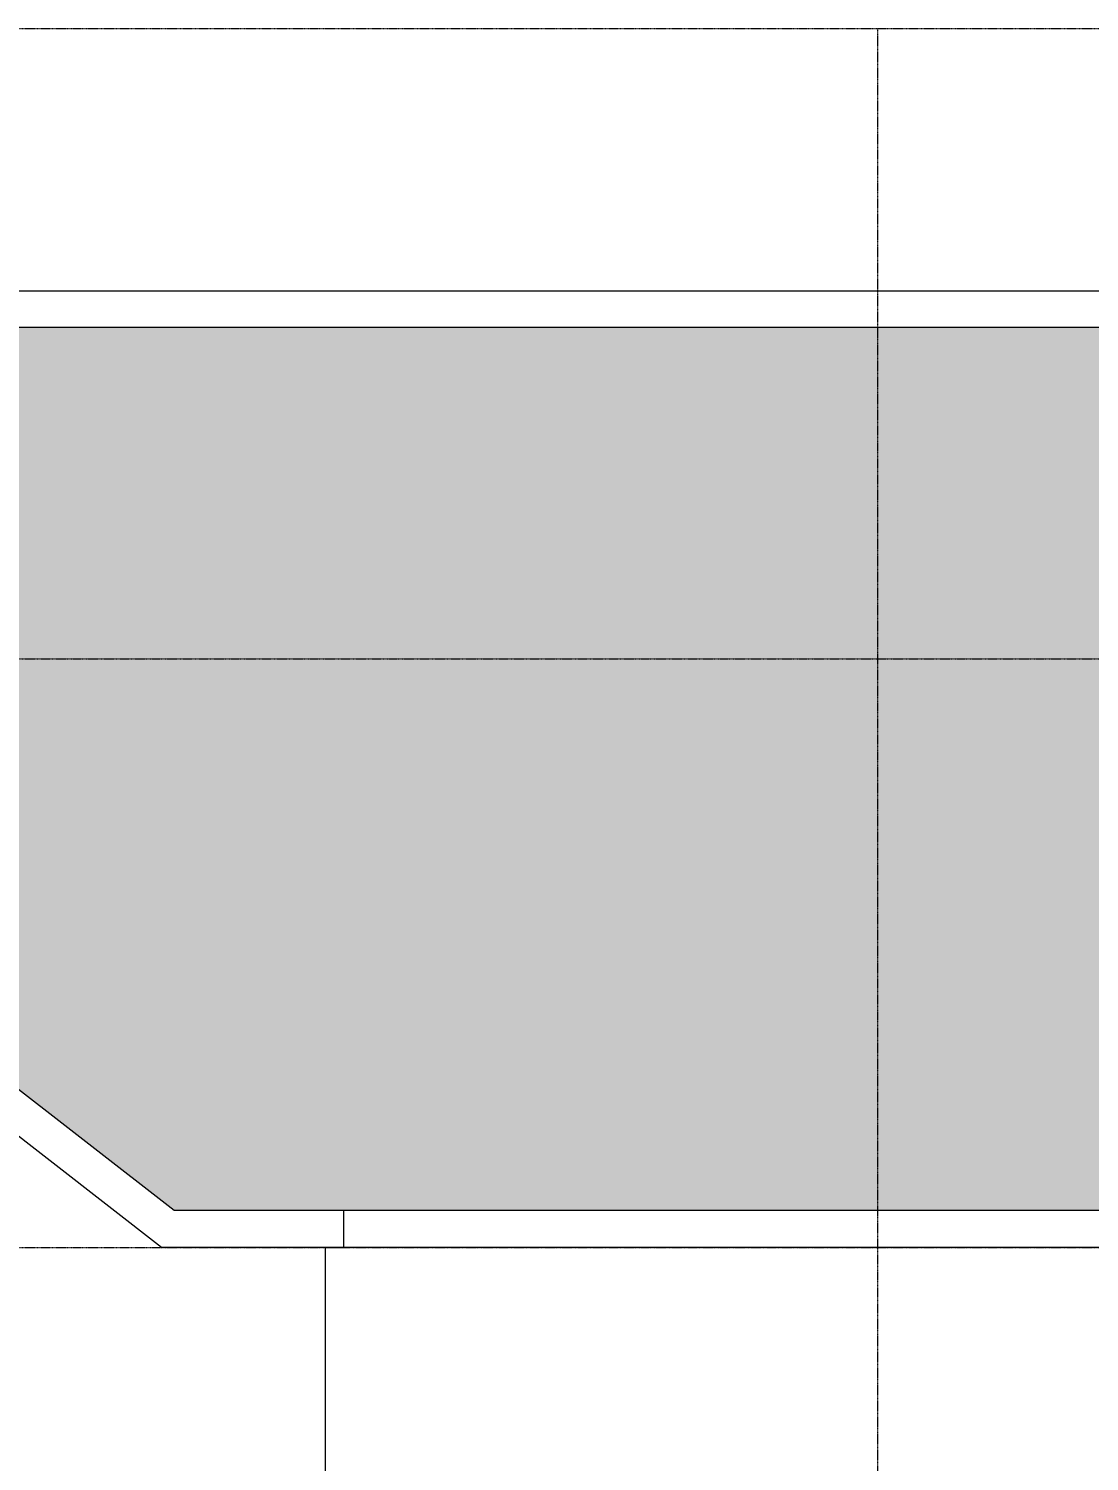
# Model space of a CAD drawing. Extents: x -79995 to 347433, y -157641 to 104789.
# Drawn here: x 5592 to 8473, y -18826 to -14932 of the extents above; entities that cross this region are included whole.
import ezdxf

# ---------------------------------------------------------------- set-up
doc = ezdxf.new("R2010")
doc.units = 0
doc.linetypes.add('ACAD_ISO10W100', pattern=[18, 12, -3, 0, -3])
doc.layers.get('DEFPOINTS').update_dxf_attribs({"linetype": 'CONTINUOUS'})
doc.layers.add('DIM', color=1, linetype='CONTINUOUS')
doc.layers.add('HATCHNGOI', color=22, linetype='CONTINUOUS')
doc.layers.add('NET-THAY', color=2, linetype='CONTINUOUS', lineweight=13)
doc.layers.add('TRUC', color=24, linetype='CONTINUOUS', lineweight=0)
doc.styles.add('HEL-CONDENSE', font='')
doc.styles.get('HEL-CONDENSE').set_extended_font_data('VNI-Helve-Condense')
doc.dimstyles.new('D100', dxfattribs={"dimtxt": 225, "dimasz": 1.199999999999999, "dimexe": 100, "dimexo": 0, "dimgap": 50, "dimtad": 1, "dimdec": 0, "dimzin": 13, "dimdsep": 46, "dimtxsty": 'HEL-CONDENSE', "dimblk": 'D50', "dimcen": 0, "dimclrd": 1, "dimclre": 1, "dimclrt": 7, "dimadec": 0, "dimazin": 0, "dimtfac": 1, "dimtdec": 0, "dimtmove": 0, "dimatfit": 3, "dimldrblk": 'D50', "dimfxl": 1, "dimtolj": 1, "dimtzin": 13, "dimarcsym": 0})

# ---------------------------------------------------------------- blocks, each defined once
blk = doc.blocks.new('D50')
at = {"layer": 'DIM'}
blk.add_hatch(color=256, dxfattribs=at).paths.add_polyline_path([(25, 0, 1), (-25, 0, 1)])
blk.add_line((25, 0), (99.99999999999818, 0), dxfattribs=at)
blk.add_circle((0, 0), 25, dxfattribs=at)
blk = doc.blocks.new('*D750')
at = {"layer": 'DEFPOINTS', "color": 0, "linetype": 'Continuous', "transparency": 16777216}
for p in [(14749.60591302835, -15744.24493837211), (18040.1898589286, -17635.4706538782), (8198.452336088752, -18144.24493837211), (19670.33513281844, -18144.24493837211), (20848.45233608875, -18144.24493837211)]:
    blk.add_point(p, dxfattribs=at)
at = {"layer": 'DIM', "color": 1, "linetype": 'Continuous', "lineweight": -2, "transparency": 16777216}
blk.add_arc((19670.33513281843, -18144.24493837211), 1707.695782786756, 154.0402618180132, 179.9597381819858, dxfattribs=at)
at = {"layer": 'DIM', "color": 1, "linetype": 'Continuous', "lineweight": -2, "transparency": 16777216, "xscale": 1.199999999999999, "yscale": 1.199999999999999, "zscale": 1.199999999999999}
for p, rotation in [((18135.46833035952, -17395.64037970498), 64.02013090900611), ((17962.63935003168, -18144.24493837211), 269.9798690909928)]:
    blk.add_blockref('D50', p, dxfattribs=dict(at, rotation=rotation))
at = {"layer": 'DIM', "color": 7, "linetype": 'Continuous', "transparency": 16777216, "insert": (17845.73385862795, -17723.00254267433), "char_height": 225, "attachment_point": 5, "rotation": 76.99999999999949, "style": 'HEL-CONDENSE'}
blk.add_mtext('\\A1;26°', dxfattribs=at)

msp = doc.modelspace()

# ---------------------------------------------------------------- hatches: boundary and pattern name
at = {"layer": 'HATCHNGOI'}
h = msp.add_hatch(dxfattribs=at)
h.set_pattern_fill('AR-RSHKE', color=14, scale=15, angle=180, style=0)
h.set_pattern_definition([(180, (-1056383.746114664, 273259.7793104183), (-382.5, -179.9999999999999), [90, -75, 105, -45, 135, -60]), (180, (-1056473.746114664, 273252.2793104183), (-382.5, -179.9999999999999), [75, -285, 60, -90]), (180, (-1056653.746114664, 273271.0293104183), (-382.5, -179.9999999999999), [45, -465]), (270, (-1056383.746114664, 273259.7793104183), (127.5, -180), [172.5, -547.5]), (270, (-1056473.746114664, 273259.7793104183), (127.5, -180), [168.75, -551.25]), (270, (-1056548.746114664, 273259.7793104183), (127.5, -180), [157.5, -562.5]), (270, (-1056653.746114664, 273271.0293104183), (127.5, -180), [172.5, -547.5]), (270, (-1056698.746114664, 273271.0293104183), (127.5, -180), [172.5, -547.5]), (270, (-1056833.746114664, 273259.7793104183), (127.5, -180), [165, -555])])
h.paths.add_polyline_path([(-7952.70124085038, -15744.24493837211), (-9944.591545471689, -16715.75475278433), (-7101.547663911013, -18144.24493837211), (809.6804216895252, -18144.24493837211), (3398.452336088754, -16130.7556716174), (5987.224250488449, -18144.24493837211), (13898.45233608875, -18144.24493837211), (16741.49621764966, -16715.75475278409), (14749.60591302835, -15744.24493837217)])

# ---------------------------------------------------------------- linework, layer by layer
at = {"layer": 'NET-THAY'}
for p, q in [((5987.224250488449, -18144.24493837211), (3398.452336088754, -16130.7556716174)), ((5952.913475474343, -18244.24493837211), (3398.452336088754, -16257.44182996155)), ((8198.452336088754, -18144.24493837211), (5987.224250488449, -18144.24493837211)), ((20848.45233608875, -18144.24493837211), (8198.452336088754, -18144.24493837211)), ((20798.45233608875, -18244.24493837211), (5952.913475474343, -18244.24493837211))]:
    msp.add_line(p, q, dxfattribs=at)
for points in [[(-1401.547663911246, -15644.24493837211), (14772.69273214089, -15644.24493837211)], [(14749.60591302835, -15744.24493837211), (-7952.70124085038, -15744.24493837211), (-9944.591545471223, -16715.75475278415)], [(6398.452336088754, -18244.24493837211), (6448.452336088754, -18244.24493837211), (6448.452336088754, -18144.24493837211), (6448.452336088754, -18144.24493837211)], [(5198.452336088754, -18944.24493837211), (6398.452336088754, -18944.24493837211), (6398.452336088754, -18244.24493837211)]]:
    msp.add_lwpolyline(points, dxfattribs=at)
at = {"layer": 'TRUC', "linetype": 'ACAD_ISO10W100', "ltscale": 0.2}
for points in [[(-14631.32894841209, -14931.58989614219), (21295.34359726403, -14931.58989614219)], [(7898.452336088754, -14931.58989614219), (7898.452336088754, -29294.24493837211)], [(-14631.32894841209, -15644.24493837211), (21295.34359726403, -15644.24493837211)], [(-14631.32894841209, -16644.24493837211), (21295.34359726403, -16644.24493837211)], [(-14631.32894841209, -18244.24493837211), (21295.34359726403, -18244.24493837211)]]:
    msp.add_lwpolyline(points, dxfattribs=at)
msp.add_lwpolyline([(-14631.32894841209, -14931.58989614219), (21295.34359726403, -14931.58989614219), (21295.34359726403, -29294.24493837211), (-14631.32894841209, -29294.24493837211)], close=True, dxfattribs=at)

# ---------------------------------------------------------------- dimensions: what is measured, and where the dimension line sits
at = {"layer": 'DIM', "linetype": 'Continuous'}
dim = msp.add_angular_dim_2l(base=(18040.1898589286, -17635.4706538782), line1=((20848.45233608875, -18144.24493837211), (8198.452336088754, -18144.24493837211)), line2=((19670.33513281844, -18144.24493837211), (14749.60591302835, -15744.24493837211)), dimstyle='D100', dxfattribs=at)
dim.commit()
dim.dimension.update_dxf_attribs({"geometry": '*D750', "text_midpoint": (17845.73385862795, -17723.00254267434)})

doc.saveas('drawing.dxf')
